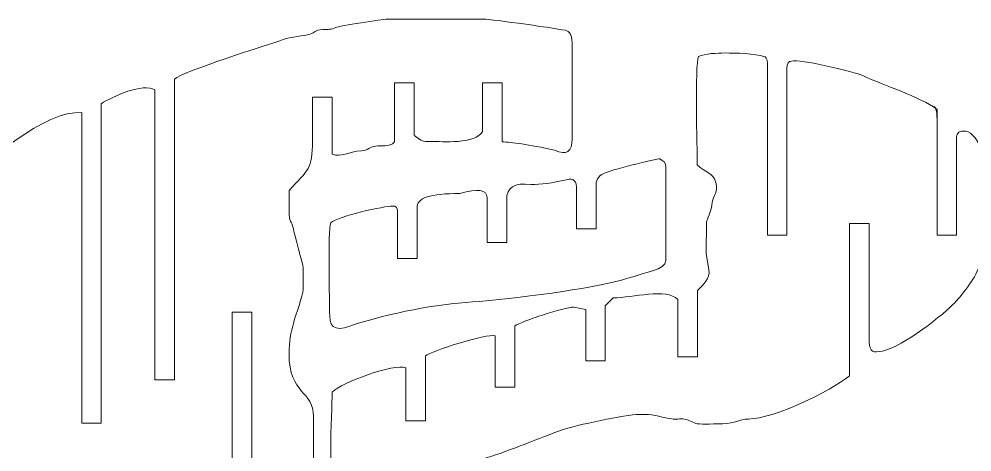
# Model space of a CAD drawing. Header units: inches. Extents: x -250 to 251, y -166 to 168.
# Drawn here: x -175.8 to -36.8, y -65 to -1.8 of the extents above; entities that cross this region are included whole.
import ezdxf

# ---------------------------------------------------------------- set-up
doc = ezdxf.new("R2010")
doc.units = ezdxf.units.IN
doc.header["$MEASUREMENT"] = 0
doc.layers.add('Layer 1', color=7, linetype='Continuous')

msp = doc.modelspace()

# ---------------------------------------------------------------- linework, layer by layer
at = {"layer": 'Layer 1', "color": 1, "lineweight": 9}
for points, knots in [([(-95.91, -3.52), (-96.61, -3.29), (-107.12, -1.82), (-108, -1.82), (-108, -1.82), (-108, -1.82), (-122.13, -1.82), (-122.13, -1.82), (-122.13, -1.82), (-122.7, -1.82), (-129.16, -2.83), (-129.62, -3.05), (-129.62, -3.05), (-130.25, -3.36), (-130.75, -3.34), (-131.49, -3.35), (-131.49, -3.35), (-132.76, -3.36), (-132.58, -3.82), (-133.36, -4.03), (-133.36, -4.03), (-134.24, -4.26), (-136.21, -4.43), (-137.28, -4.81), (-137.28, -4.81), (-139.29, -5.52), (-152.2, -9.52), (-153.14, -10.6)], [0, 0, 0, 0, 0.142857, 0.142857, 0.142857, 0.142857, 0.285714, 0.285714, 0.285714, 0.285714, 0.428571, 0.428571, 0.428571, 0.428571, 0.571429, 0.571429, 0.571429, 0.571429, 0.714286, 0.714286, 0.714286, 0.714286, 0.857143, 0.857143, 0.857143, 0.857143, 1, 1, 1, 1]), ([(-67.16, -7.28), (-68.25, -6.86), (-71.4, -6.77), (-72.78, -6.77), (-72.78, -6.77), (-73.97, -6.77), (-75.7, -6.87), (-76.7, -7.28), (-76.7, -7.28), (-77.19, -8.56), (-76.87, -20.7), (-76.87, -23.11), (-76.87, -23.11), (-75.68, -24.3), (-74.59, -24.12), (-74.14, -25.67), (-74.14, -25.67), (-73.71, -27.08), (-74.58, -27.61), (-74.66, -28.56), (-74.66, -28.56), (-74.77, -29.86), (-75.5, -31.19), (-75.5, -31.45), (-75.5, -31.45), (-75.5, -31.45), (-75.56, -36.06), (-75.56, -36.06), (-75.56, -36.06), (-75.56, -36.06), (-75.16, -38.43), (-75.16, -38.43), (-75.16, -38.43), (-74.95, -39.64), (-76.02, -40.65), (-76.82, -41.45)], [0, 0, 0, 0, 0.111111, 0.111111, 0.111111, 0.111111, 0.222222, 0.222222, 0.222222, 0.222222, 0.333333, 0.333333, 0.333333, 0.333333, 0.444444, 0.444444, 0.444444, 0.444444, 0.555556, 0.555556, 0.555556, 0.555556, 0.666667, 0.666667, 0.666667, 0.666667, 0.777778, 0.777778, 0.777778, 0.777778, 0.888889, 0.888889, 0.888889, 0.888889, 1, 1, 1, 1]), ([(-63.77, -8.97), (-63.77, -8.97), (-63.77, -33.35), (-63.77, -33.35), (-63.77, -33.35), (-63.77, -33.35), (-66.63, -33.35), (-66.63, -33.35), (-66.63, -33.35), (-66.63, -33.35), (-66.63, -8.3), (-66.63, -8.3)], [0, 0, 0, 0, 0.333333, 0.333333, 0.333333, 0.333333, 0.666667, 0.666667, 0.666667, 0.666667, 1, 1, 1, 1]), ([(-41.87, -15), (-44.42, -13.12), (-49.73, -11.51), (-52.69, -10.08), (-52.69, -10.08), (-53.74, -9.57), (-62.1, -7.58), (-63.08, -7.96)], [0, 0, 0, 0, 0.5, 0.5, 0.5, 0.5, 1, 1, 1, 1]), ([(-153.14, -10.6), (-153.14, -10.6), (-153.14, -54.48), (-153.14, -54.48), (-153.14, -54.48), (-153.14, -54.48), (-156, -54.48), (-156, -54.48), (-156, -54.48), (-156, -54.48), (-156, -12.15), (-156, -12.15)], [0, 0, 0, 0, 0.333333, 0.333333, 0.333333, 0.333333, 0.666667, 0.666667, 0.666667, 0.666667, 1, 1, 1, 1]), ([(-118.18, -18.74), (-118.18, -18.74), (-118.18, -11.15), (-118.18, -11.15), (-118.18, -11.15), (-118.18, -11.15), (-121.04, -11.15), (-121.04, -11.15), (-121.04, -11.15), (-121.04, -11.15), (-121.04, -19.76), (-121.04, -19.76)], [0, 0, 0, 0, 0.333333, 0.333333, 0.333333, 0.333333, 0.666667, 0.666667, 0.666667, 0.666667, 1, 1, 1, 1]), ([(-105.32, -19.76), (-105.32, -19.76), (-105.32, -11.15), (-105.32, -11.15), (-105.32, -11.15), (-105.32, -11.15), (-108.18, -11.15), (-108.18, -11.15), (-108.18, -11.15), (-108.18, -11.15), (-108.18, -18.22), (-108.18, -18.22)], [0, 0, 0, 0, 0.333333, 0.333333, 0.333333, 0.333333, 0.666667, 0.666667, 0.666667, 0.666667, 1, 1, 1, 1]), ([(-130.15, -21.56), (-130.15, -21.56), (-130.15, -13.23), (-130.15, -13.23), (-130.15, -13.23), (-130.15, -13.23), (-133.01, -13.23), (-133.01, -13.23), (-133.01, -13.23), (-133.01, -13.23), (-133.01, -19.61), (-133.01, -19.61)], [0, 0, 0, 0, 0.333333, 0.333333, 0.333333, 0.333333, 0.666667, 0.666667, 0.666667, 0.666667, 1, 1, 1, 1]), ([(-166.69, -15.48), (-171.79, -15.06), (-181.39, -22.7), (-183.97, -27.01), (-183.97, -27.01), (-186.87, -31.85), (-189.71, -38.72), (-189.71, -44.71), (-189.71, -44.71), (-189.71, -50.61), (-189.71, -56.51), (-189.71, -62.41), (-189.71, -62.41), (-189.71, -67.52), (-190.33, -78.07), (-197.03, -78.07), (-197.03, -78.07), (-197.03, -78.07), (-197.71, -78.07), (-197.71, -78.07), (-197.71, -78.07), (-200.38, -78.07), (-207.11, -76.74), (-209.45, -75.87), (-209.45, -75.87), (-209.91, -75.7), (-214.8, -74.4), (-215.24, -74.33), (-215.24, -74.33), (-216.73, -74.08), (-219.26, -73.14), (-221.2, -73.14), (-221.2, -73.14), (-221.2, -73.14), (-222.05, -73.14), (-222.05, -73.14), (-222.05, -73.14), (-224.32, -73.14), (-227.5, -73.48), (-230.22, -73.48), (-230.22, -73.48), (-233.46, -73.48), (-235.95, -72.94), (-238.56, -74.5), (-238.56, -74.5), (-238.56, -74.5), (-238.56, -88.63), (-238.56, -88.63), (-238.56, -88.63), (-237.27, -89.92), (-235.92, -92.75), (-233.32, -91.91)], [0, 0, 0, 0, 0.076923, 0.076923, 0.076923, 0.076923, 0.153846, 0.153846, 0.153846, 0.153846, 0.230769, 0.230769, 0.230769, 0.230769, 0.307692, 0.307692, 0.307692, 0.307692, 0.384615, 0.384615, 0.384615, 0.384615, 0.461538, 0.461538, 0.461538, 0.461538, 0.538462, 0.538462, 0.538462, 0.538462, 0.615385, 0.615385, 0.615385, 0.615385, 0.692308, 0.692308, 0.692308, 0.692308, 0.769231, 0.769231, 0.769231, 0.769231, 0.846154, 0.846154, 0.846154, 0.846154, 0.923077, 0.923077, 0.923077, 0.923077, 1, 1, 1, 1]), ([(-163.83, -14.18), (-163.83, -14.18), (-163.83, -60.82), (-163.83, -60.82), (-163.83, -60.82), (-163.83, -60.82), (-166.69, -60.82), (-166.69, -60.82), (-166.69, -60.82), (-166.69, -60.82), (-166.69, -15.48), (-166.69, -15.48)], [0, 0, 0, 0, 0.333333, 0.333333, 0.333333, 0.333333, 0.666667, 0.666667, 0.666667, 0.666667, 1, 1, 1, 1]), ([(-39.01, -19.37), (-39.01, -19.37), (-39.01, -33.35), (-39.01, -33.35), (-39.01, -33.35), (-39.01, -33.35), (-41.87, -33.35), (-41.87, -33.35), (-41.87, -33.35), (-41.87, -33.35), (-41.87, -15), (-41.87, -15)], [0, 0, 0, 0, 0.333333, 0.333333, 0.333333, 0.333333, 0.666667, 0.666667, 0.666667, 0.666667, 1, 1, 1, 1]), ([(-50.31, -50.35), (-47.86, -50.35), (-41.52, -45.47), (-39.59, -43.54), (-39.59, -43.54), (-38.27, -42.22), (-36.33, -39.7), (-35.77, -38.09), (-35.77, -38.09), (-35.64, -37.73), (-34.31, -32.69), (-34.31, -32.64), (-34.31, -32.64), (-34.31, -32.64), (-34.31, -24.47), (-34.31, -24.47), (-34.31, -24.47), (-34.31, -22.93), (-36.1, -17.83), (-38.05, -18.18)], [0, 0, 0, 0, 0.2, 0.2, 0.2, 0.2, 0.4, 0.4, 0.4, 0.4, 0.6, 0.6, 0.6, 0.6, 0.8, 0.8, 0.8, 0.8, 1, 1, 1, 1]), ([(-118.18, -18.74), (-117.75, -19.16), (-117.12, -19.69), (-116.51, -19.69), (-116.51, -19.69), (-116.51, -19.69), (-115.66, -19.69), (-115.66, -19.69), (-115.66, -19.69), (-114.21, -19.69), (-109.21, -20.15), (-108.18, -18.22)], [0, 0, 0, 0, 0.333333, 0.333333, 0.333333, 0.333333, 0.666667, 0.666667, 0.666667, 0.666667, 1, 1, 1, 1]), ([(-95.13, -19.26), (-95.07, -21.21), (-95.92, -21.78), (-97.7, -20.95), (-97.7, -20.95), (-101.5, -20.16), (-104.04, -19.76), (-105.32, -19.76)], [0, 0, 0, 0, 0.5, 0.5, 0.5, 0.5, 1, 1, 1, 1]), ([(-141.85, -78.85), (-140.04, -80.22), (-139.08, -78.42), (-137.62, -77.74), (-137.62, -77.74), (-136.69, -77.31), (-134.28, -76.45), (-133.7, -76.03), (-133.7, -76.03), (-133.08, -75.27), (-132.85, -74.84), (-132.85, -73.82), (-132.85, -73.82), (-132.85, -73.82), (-132.85, -59.86), (-132.85, -59.86), (-132.85, -59.86), (-132.85, -56.04), (-136.43, -56.67), (-136.43, -50.67), (-136.43, -50.67), (-136.43, -48.85), (-136.17, -47.69), (-135.74, -46.07), (-135.74, -46.07), (-135.51, -45.2), (-134.38, -42.1), (-134.38, -41.31), (-134.38, -41.31), (-134.38, -41.31), (-134.38, -38.07), (-134.38, -38.07), (-134.38, -38.07), (-134.38, -37.89), (-135.69, -33), (-135.8, -32.46), (-135.8, -32.46), (-136.12, -30.96), (-136.43, -31.8), (-136.43, -29.73), (-136.43, -29.73), (-136.43, -28.77), (-136.43, -27.8), (-136.43, -26.84), (-136.43, -26.84), (-133.61, -23.78), (-133.01, -23.76), (-133.01, -19.61)], [0, 0, 0, 0, 0.083333, 0.083333, 0.083333, 0.083333, 0.166667, 0.166667, 0.166667, 0.166667, 0.25, 0.25, 0.25, 0.25, 0.333333, 0.333333, 0.333333, 0.333333, 0.416667, 0.416667, 0.416667, 0.416667, 0.5, 0.5, 0.5, 0.5, 0.583333, 0.583333, 0.583333, 0.583333, 0.666667, 0.666667, 0.666667, 0.666667, 0.75, 0.75, 0.75, 0.75, 0.833333, 0.833333, 0.833333, 0.833333, 0.916667, 0.916667, 0.916667, 0.916667, 1, 1, 1, 1]), ([(-130.15, -21.56), (-128.85, -22.07), (-127.75, -21.15), (-125.87, -21.06), (-125.87, -21.06), (-124.87, -21.01), (-124.7, -20.46), (-123.83, -20.36), (-123.83, -20.36), (-122.96, -20.26), (-121.83, -20.6), (-121.04, -19.75)], [0, 0, 0, 0, 0.333333, 0.333333, 0.333333, 0.333333, 0.666667, 0.666667, 0.666667, 0.666667, 1, 1, 1, 1]), ([(-90.5, -24.38), (-89.91, -23.96), (-82.66, -22.15), (-82.31, -22.24), (-82.31, -22.24), (-81.82, -22.54), (-81.45, -22.74), (-81.45, -23.43), (-81.45, -23.43), (-81.45, -23.43), (-81.45, -37.05), (-81.45, -37.05), (-81.45, -37.05), (-81.45, -38.5), (-84.68, -38.79), (-86.09, -39.41)], [0, 0, 0, 0, 0.25, 0.25, 0.25, 0.25, 0.5, 0.5, 0.5, 0.5, 0.75, 0.75, 0.75, 0.75, 1, 1, 1, 1]), ([(-104.67, -28.19), (-104.71, -26.43), (-103.53, -25.68), (-101.14, -25.96), (-101.14, -25.96), (-99.68, -26), (-98.05, -25.77), (-95.94, -25.27), (-95.94, -25.27), (-94.9, -24.97), (-94.42, -25.47), (-94.49, -26.75)], [0, 0, 0, 0, 0.333333, 0.333333, 0.333333, 0.333333, 0.666667, 0.666667, 0.666667, 0.666667, 1, 1, 1, 1]), ([(-107.53, -27.89), (-107.54, -26.71), (-108.86, -26.51), (-111.51, -27.3), (-111.51, -27.3), (-115.79, -27.27), (-117.87, -27.96), (-117.72, -29.38)], [0, 0, 0, 0, 0.5, 0.5, 0.5, 0.5, 1, 1, 1, 1]), ([(-91.63, -26.43), (-91.63, -26.43), (-91.63, -32.47), (-91.63, -32.47), (-91.63, -32.47), (-91.63, -32.47), (-94.49, -32.47), (-94.49, -32.47), (-94.49, -32.47), (-94.49, -32.47), (-94.49, -26.75), (-94.49, -26.75)], [0, 0, 0, 0, 0.333333, 0.333333, 0.333333, 0.333333, 0.666667, 0.666667, 0.666667, 0.666667, 1, 1, 1, 1]), ([(-121.34, -29.14), (-122.39, -29.08), (-129.34, -30.6), (-130.33, -31.57), (-130.33, -31.57), (-130.8, -32.77), (-130.5, -42.96), (-130.5, -45.15), (-130.5, -45.15), (-130.54, -47.11), (-129.25, -47.49), (-126.64, -46.31), (-126.64, -46.31), (-119.99, -44.38), (-113.99, -43.29), (-108.64, -43.06), (-108.64, -43.06), (-98.09, -42.03), (-90.58, -40.81), (-86.09, -39.41)], [0, 0, 0, 0, 0.2, 0.2, 0.2, 0.2, 0.4, 0.4, 0.4, 0.4, 0.6, 0.6, 0.6, 0.6, 0.8, 0.8, 0.8, 0.8, 1, 1, 1, 1]), ([(-104.67, -28.19), (-104.67, -28.19), (-104.67, -34.45), (-104.67, -34.45), (-104.67, -34.45), (-104.67, -34.45), (-107.53, -34.45), (-107.53, -34.45), (-107.53, -34.45), (-107.53, -34.45), (-107.53, -27.89), (-107.53, -27.89)], [0, 0, 0, 0, 0.333333, 0.333333, 0.333333, 0.333333, 0.666667, 0.666667, 0.666667, 0.666667, 1, 1, 1, 1]), ([(-117.72, -29.38), (-117.72, -29.38), (-117.72, -36.78), (-117.72, -36.78), (-117.72, -36.78), (-117.72, -36.78), (-120.58, -36.78), (-120.58, -36.78), (-120.58, -36.78), (-120.58, -36.78), (-120.58, -30.23), (-120.58, -30.23)], [0, 0, 0, 0, 0.333333, 0.333333, 0.333333, 0.333333, 0.666667, 0.666667, 0.666667, 0.666667, 1, 1, 1, 1]), ([(-51.77, -48.46), (-51.77, -48.46), (-51.77, -31.69), (-51.77, -31.69), (-51.77, -31.69), (-51.77, -31.69), (-54.63, -31.69), (-54.63, -31.69), (-54.63, -31.69), (-54.63, -31.69), (-54.63, -53.9), (-54.63, -53.9)], [0, 0, 0, 0, 0.333333, 0.333333, 0.333333, 0.333333, 0.666667, 0.666667, 0.666667, 0.666667, 1, 1, 1, 1]), ([(-79.68, -42.76), (-81.38, -41.05), (-86.24, -42.52), (-89.12, -42.52), (-89.12, -42.52), (-89.12, -42.52), (-90.28, -43.7), (-90.28, -43.7)], [0, 0, 0, 0, 0.5, 0.5, 0.5, 0.5, 1, 1, 1, 1]), ([(-76.82, -41.45), (-76.82, -41.45), (-76.82, -51.15), (-76.82, -51.15), (-76.82, -51.15), (-76.82, -51.15), (-79.68, -51.15), (-79.68, -51.15), (-79.68, -51.15), (-79.68, -51.15), (-79.68, -42.76), (-79.68, -42.76)], [0, 0, 0, 0, 0.333333, 0.333333, 0.333333, 0.333333, 0.666667, 0.666667, 0.666667, 0.666667, 1, 1, 1, 1]), ([(-93.14, -44.23), (-93.14, -44.23), (-94.91, -43.88), (-94.91, -43.88), (-94.91, -43.88), (-96.21, -43.88), (-102.47, -45.91), (-103.48, -46.63)], [0, 0, 0, 0, 0.5, 0.5, 0.5, 0.5, 1, 1, 1, 1]), ([(-90.28, -43.7), (-90.28, -43.7), (-90.28, -51.73), (-90.28, -51.73), (-90.28, -51.73), (-90.28, -51.73), (-93.14, -51.73), (-93.14, -51.73), (-93.14, -51.73), (-93.14, -51.73), (-93.14, -44.23), (-93.14, -44.23)], [0, 0, 0, 0, 0.333333, 0.333333, 0.333333, 0.333333, 0.666667, 0.666667, 0.666667, 0.666667, 1, 1, 1, 1]), ([(-141.85, -78.85), (-141.85, -78.85), (-141.85, -44.64), (-141.85, -44.64), (-141.85, -44.64), (-141.85, -44.64), (-144.71, -44.64), (-144.71, -44.64), (-144.71, -44.64), (-144.71, -44.64), (-144.71, -81.23), (-144.71, -81.23)], [0, 0, 0, 0, 0.333333, 0.333333, 0.333333, 0.333333, 0.666667, 0.666667, 0.666667, 0.666667, 1, 1, 1, 1]), ([(-103.48, -46.63), (-103.48, -46.63), (-103.48, -55.59), (-103.48, -55.59), (-103.48, -55.59), (-103.48, -55.59), (-106.34, -55.59), (-106.34, -55.59), (-106.34, -55.59), (-106.34, -55.59), (-106.34, -48.08), (-106.34, -48.08)], [0, 0, 0, 0, 0.333333, 0.333333, 0.333333, 0.333333, 0.666667, 0.666667, 0.666667, 0.666667, 1, 1, 1, 1]), ([(-116.51, -51.01), (-116.51, -51.01), (-116.51, -60.49), (-116.51, -60.49), (-116.51, -60.49), (-116.51, -60.49), (-119.37, -60.49), (-119.37, -60.49), (-119.37, -60.49), (-119.37, -60.49), (-119.37, -52.73), (-119.37, -52.73)], [0, 0, 0, 0, 0.333333, 0.333333, 0.333333, 0.333333, 0.666667, 0.666667, 0.666667, 0.666667, 1, 1, 1, 1]), ([(-119.37, -52.73), (-121.07, -52.05), (-128.71, -54.87), (-130.15, -56.3), (-130.15, -56.3), (-130.15, -59.43), (-130.86, -70.86), (-129.64, -72.82), (-129.64, -72.82), (-126.4, -74.07), (-111.44, -67.1), (-107.51, -65.86), (-107.51, -65.86), (-103.99, -64.76), (-99.99, -63.02), (-96.44, -61.76), (-96.44, -61.76), (-94.81, -61.18), (-87.11, -59.54), (-85.38, -59.54), (-85.38, -59.54), (-85.38, -59.54), (-84.36, -59.54), (-84.36, -59.54), (-84.36, -59.54), (-83.4, -59.54), (-81.57, -60.06), (-80.61, -60.21), (-80.61, -60.21), (-80.07, -60.29), (-79.28, -60.15), (-78.74, -60.23), (-78.74, -60.23), (-77.92, -60.35), (-77.41, -60.83), (-76.87, -60.91), (-76.87, -60.91), (-76.17, -61.02), (-73.98, -60.9), (-73.12, -60.9), (-73.12, -60.9), (-71.22, -60.9), (-70.86, -60.24), (-69.38, -60.22), (-69.38, -60.22), (-65.65, -60.16), (-57.52, -56.24), (-54.63, -53.9)], [0, 0, 0, 0, 0.083333, 0.083333, 0.083333, 0.083333, 0.166667, 0.166667, 0.166667, 0.166667, 0.25, 0.25, 0.25, 0.25, 0.333333, 0.333333, 0.333333, 0.333333, 0.416667, 0.416667, 0.416667, 0.416667, 0.5, 0.5, 0.5, 0.5, 0.583333, 0.583333, 0.583333, 0.583333, 0.666667, 0.666667, 0.666667, 0.666667, 0.75, 0.75, 0.75, 0.75, 0.833333, 0.833333, 0.833333, 0.833333, 0.916667, 0.916667, 0.916667, 0.916667, 1, 1, 1, 1])]:
    msp.add_open_spline(points, degree=3, knots=knots, dxfattribs=at)
for points in [[(-95.13, -6.5), (-95.01, -4.74), (-95.26, -3.74), (-95.91, -3.52)], [(-95.13, -6.5), (-95.13, -6.5), (-95.13, -19.26), (-95.13, -19.26)], [(-67.16, -7.28), (-66.84, -7.25), (-66.66, -7.59), (-66.63, -8.3)], [(-63.08, -7.96), (-63.56, -7.98), (-63.79, -8.32), (-63.77, -8.97)], [(-156, -12.15), (-157.71, -11.11), (-162.17, -13.07), (-163.83, -14.18)], [(-42.31, -14.6), (-41.99, -14.73), (-41.84, -15.51), (-41.87, -16.94)], [(-38.05, -18.18), (-38.74, -18.15), (-39.06, -18.55), (-39.01, -19.37)], [(-90.5, -24.38), (-91.32, -24.69), (-91.7, -25.37), (-91.63, -26.43)], [(-121.34, -29.14), (-120.83, -29.03), (-120.58, -29.39), (-120.58, -30.23)], [(-106.34, -48.08), (-107.6, -47.68), (-115.73, -50.3), (-116.51, -51.01)], [(-50.31, -50.35), (-51.39, -50.64), (-51.87, -50.01), (-51.77, -48.46)]]:
    msp.add_open_spline(points, degree=3, dxfattribs=at)

doc.saveas('drawing.dxf')
